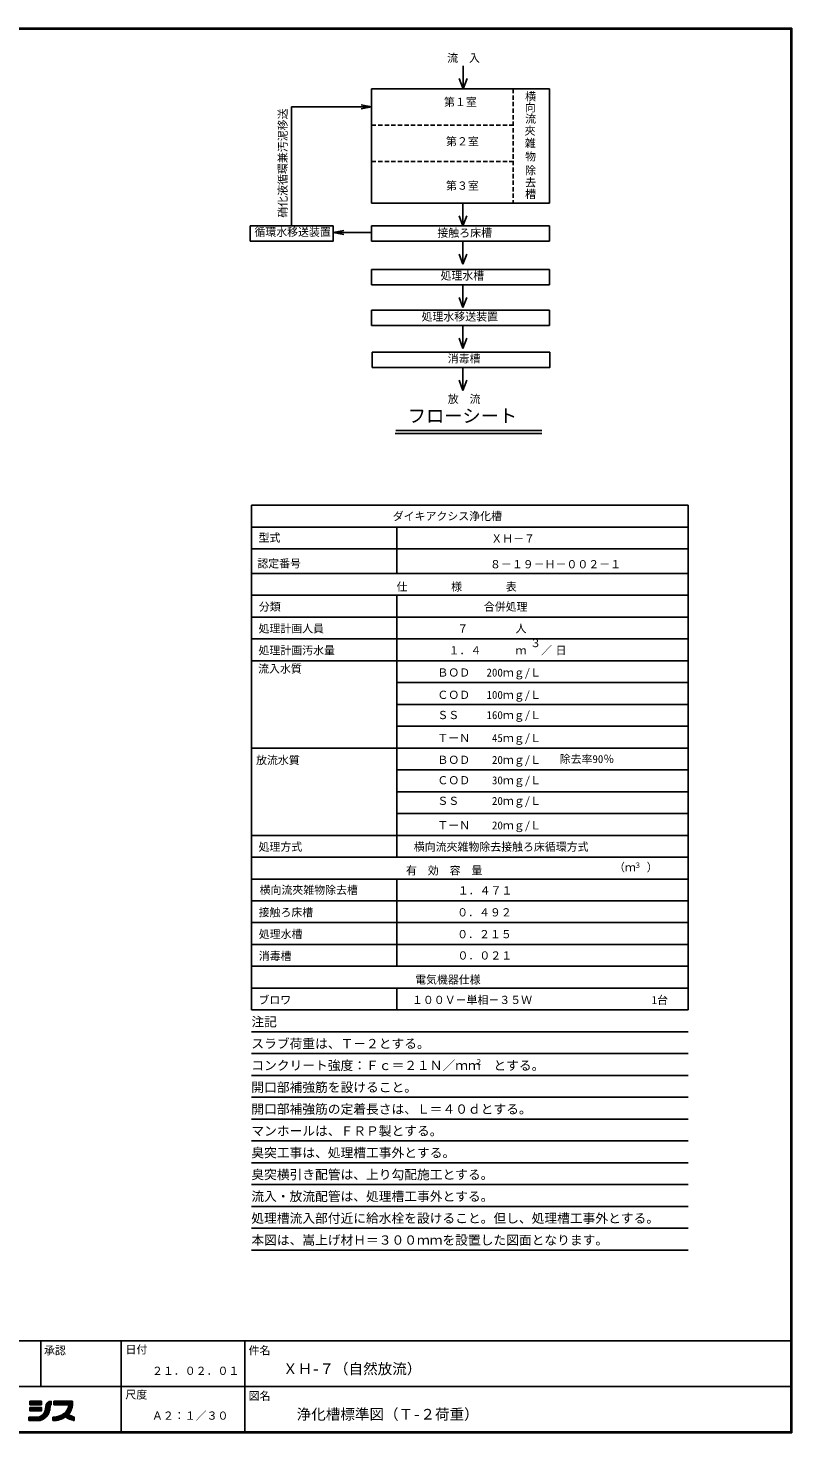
# Model space of a CAD drawing. Units: millimetres, scale not verified. Extents: x -8093 to 8093, y -5792 to 5792.
# Drawn here: x 1799 to 8093, y -5792 to 5792 of the extents above; entities that cross this region are included whole.
import ezdxf
from ezdxf.enums import TextEntityAlignment as Align

# ---------------------------------------------------------------- set-up
doc = ezdxf.new("R2010")
doc.units = ezdxf.units.MM
doc.header["$LTSCALE"] = 30
doc.linetypes.add('DASHED1', pattern=[1.8, 1.2, -0.6])
doc.layers.add('0-0_Axis_waku', color=7, linetype='Continuous', lineweight=25)
doc.layers.add('0-1_00クル-フ-0躯体', color=3, linetype='Continuous', lineweight=25)
doc.styles.add('ＭＳ ゴシック', font='')
doc.styles.get('ＭＳ ゴシック').set_extended_font_data('MS Gothic')

msp = doc.modelspace()

# ---------------------------------------------------------------- linework, layer by layer
at = {"layer": '0-0_Axis_waku'}
for p, q in [((-8093.4, 5792.4), (8093.4, 5792.4)), ((8093.4, -5792.4), (8093.4, 5792.4)), ((-8092.8, 5791.8), (8092.8, 5791.8)), ((-8092.2, 5791.2), (8092.2, 5791.2)), ((-8091.6, 5790.6), (8091.6, 5790.6)), ((-8091, 5790), (8091, 5790)), ((-8090.4, 5789.4), (8090.4, 5789.4)), ((-8089.8, 5788.8), (8089.8, 5788.8)), ((-8089.2, 5788.2), (8089.2, 5788.2)), ((-8088.6, 5787.6), (8088.6, 5787.6)), ((-8088, 5787), (8088, 5787)), ((-8087.4, 5786.4), (8087.4, 5786.4)), ((-8086.8, 5785.8), (8086.8, 5785.8)), ((-8086.2, 5785.2), (8086.2, 5785.2)), ((-8085.6, 5784.6), (8085.6, 5784.6)), ((-8085, 5784), (8085, 5784)), ((8085, -5784), (8085, 5784)), ((8085.6, -5784.6), (8085.6, 5784.6)), ((8086.2, -5785.2), (8086.2, 5785.2)), ((8086.8, -5785.8), (8086.8, 5785.8)), ((8087.4, -5786.4), (8087.4, 5786.4)), ((8088, -5787), (8088, 5787)), ((8088.6, -5787.6), (8088.6, 5787.6)), ((8089.2, -5788.2), (8089.2, 5788.2)), ((8089.8, -5788.8), (8089.8, 5788.8)), ((8090.4, -5789.4), (8090.4, 5789.4)), ((8091, -5790), (8091, 5790)), ((8091.6, -5790.6), (8091.6, 5790.6)), ((8092.2, -5791.2), (8092.2, 5791.2)), ((8092.8, -5791.8), (8092.8, 5791.8)), ((-8085, -5034), (8085, -5034)), ((1904.99, -5409), (1904.99, -5034)), ((2564.99, -5784), (2564.99, -5034)), ((3585, -5784), (3585, -5034)), ((-75.01, -5409), (8085, -5409)), ((1813.76, -5533.08), (1908.53, -5533.08)), ((1813.76, -5539.08), (1908.53, -5539.08)), ((1813.76, -5545.08), (1908.53, -5545.08)), ((1813.76, -5551.08), (1908.53, -5551.08)), ((1813.76, -5557.08), (1908.53, -5557.08)), ((1814.98, -5559.98), (1814.98, -5530.82)), ((1820.98, -5559.98), (1820.98, -5530.82)), ((1826.98, -5559.98), (1826.98, -5530.82)), ((1832.99, -5559.98), (1832.99, -5530.82)), ((1838.99, -5559.98), (1838.99, -5530.82)), ((1844.99, -5559.98), (1844.99, -5530.82)), ((1850.99, -5559.98), (1850.99, -5530.82)), ((1856.99, -5559.98), (1856.99, -5530.82)), ((1862.99, -5559.98), (1862.99, -5530.82)), ((1868.99, -5559.98), (1868.99, -5530.82)), ((1874.99, -5559.98), (1874.99, -5530.82)), ((1880.99, -5559.98), (1880.99, -5530.82)), ((1886.99, -5559.98), (1886.99, -5530.82)), ((1892.99, -5559.98), (1892.99, -5530.82)), ((1898.99, -5559.98), (1898.99, -5530.82)), ((1904.99, -5559.98), (1904.99, -5530.82)), ((1948.63, -5557.08), (1988.72, -5557.08)), ((1951.82, -5551.08), (1988.72, -5551.08)), ((1953, -5549.94), (1953, -5655.33)), ((1956.41, -5545.08), (1988.72, -5545.08)), ((1959, -5542.47), (1959, -5647.52)), ((1963.14, -5539.08), (1988.72, -5539.08)), ((1965, -5537.81), (1965, -5638.02)), ((1971, -5534.57), (1971, -5625.92)), ((1974.84, -5533.08), (1988.72, -5533.08)), ((1977, -5532.42), (1977, -5608.55)), ((1983, -5531.19), (1983, -5565.52)), ((1988.72, -5530.82), (1988.72, -5559.98)), ((2010.59, -5530.82), (2010.59, -5559.98)), ((2010.59, -5533.08), (2163.68, -5533.08)), ((2010.59, -5539.08), (2163.68, -5539.08)), ((2010.59, -5545.08), (2163.68, -5545.08)), ((2010.59, -5551.08), (2163.68, -5551.08)), ((2010.59, -5557.08), (2163.64, -5557.08)), ((2010.59, -5559.98), (2134.52, -5559.98)), ((2012.98, -5559.98), (2012.98, -5530.82)), ((2018.98, -5559.98), (2018.98, -5530.82)), ((2024.98, -5559.98), (2024.98, -5530.82)), ((2030.98, -5559.98), (2030.98, -5530.82)), ((2036.98, -5559.98), (2036.98, -5530.82)), ((2042.98, -5559.98), (2042.98, -5530.82)), ((2048.98, -5559.98), (2048.98, -5530.82)), ((2054.98, -5559.98), (2054.98, -5530.82)), ((2060.98, -5559.98), (2060.98, -5530.82)), ((2066.98, -5559.98), (2066.98, -5530.82)), ((2072.98, -5559.98), (2072.98, -5530.82)), ((2078.98, -5559.98), (2078.98, -5530.82)), ((2084.98, -5559.98), (2084.98, -5530.82)), ((2090.98, -5559.98), (2090.98, -5530.82)), ((2096.99, -5559.98), (2096.99, -5530.82)), ((2102.99, -5559.98), (2102.99, -5530.82)), ((2108.99, -5559.98), (2108.99, -5530.82)), ((2114.99, -5559.98), (2114.99, -5530.82)), ((2120.99, -5559.98), (2120.99, -5530.82)), ((2126.99, -5559.98), (2126.99, -5530.82)), ((2132.99, -5559.98), (2132.99, -5530.82)), ((2138.99, -5629.92), (2138.99, -5530.82)), ((2144.99, -5621.45), (2144.99, -5530.82)), ((2150.99, -5611.13), (2150.99, -5530.82)), ((2156.99, -5597.48), (2156.99, -5530.82)), ((1806.47, -5662.04), (1806.47, -5691.2)), ((1806.47, -5662.04), (1879.37, -5662.04)), ((1806.47, -5665.08), (1943.73, -5665.08)), ((1806.47, -5671.08), (1936.67, -5671.08)), ((1808.98, -5662.04), (1808.98, -5691.2)), ((1813.76, -5587.08), (1908.53, -5587.08)), ((1813.76, -5593.08), (1908.53, -5593.08)), ((1813.76, -5599.08), (1908.53, -5599.08)), ((1813.76, -5605.08), (1908.53, -5605.08)), ((1814.98, -5611.01), (1814.98, -5581.85)), ((1814.98, -5662.04), (1814.98, -5691.2)), ((1820.98, -5611.01), (1820.98, -5581.85)), ((1820.98, -5662.04), (1820.98, -5691.2)), ((1826.98, -5611.01), (1826.98, -5581.85)), ((1826.98, -5662.04), (1826.98, -5691.2)), ((1832.99, -5611.01), (1832.99, -5581.85)), ((1832.99, -5662.04), (1832.99, -5691.2)), ((1838.99, -5611.01), (1838.99, -5581.85)), ((1838.99, -5662.04), (1838.99, -5691.2)), ((1844.99, -5611.01), (1844.99, -5581.85)), ((1844.99, -5662.04), (1844.99, -5691.2)), ((1850.99, -5611.01), (1850.99, -5581.85)), ((1850.99, -5662.04), (1850.99, -5691.2)), ((1856.99, -5611.01), (1856.99, -5581.85)), ((1856.99, -5662.04), (1856.99, -5691.2)), ((1862.99, -5611.01), (1862.99, -5581.85)), ((1862.99, -5662.04), (1862.99, -5691.2)), ((1868.99, -5611.01), (1868.99, -5581.85)), ((1868.99, -5662.04), (1868.99, -5691.2)), ((1874.99, -5611.01), (1874.99, -5581.85)), ((1874.99, -5662.04), (1874.99, -5691.2)), ((1880.99, -5611.01), (1880.99, -5581.85)), ((1880.99, -5662.04), (1880.99, -5691.2)), ((1886.99, -5611.01), (1886.99, -5581.85)), ((1886.99, -5662.04), (1886.99, -5691.2)), ((1892.99, -5611.01), (1892.99, -5581.85)), ((1892.99, -5660.13), (1892.99, -5690.15)), ((1896.29, -5659.08), (1949.7, -5659.08)), ((1898.99, -5611.01), (1898.99, -5581.85)), ((1898.99, -5658.03), (1898.99, -5689.02)), ((1904.99, -5611.01), (1904.99, -5581.85)), ((1904.99, -5655.09), (1904.99, -5687.46)), ((1908.29, -5653.08), (1954.84, -5653.08)), ((1910.99, -5651.2), (1910.99, -5685.46)), ((1916.06, -5647.08), (1959.3, -5647.08)), ((1916.99, -5646.22), (1916.99, -5682.98)), ((1921.98, -5641.08), (1963.21, -5641.08)), ((1922.99, -5639.9), (1922.99, -5680)), ((1926.74, -5635.08), (1966.62, -5635.08)), ((1928.99, -5631.78), (1928.99, -5676.48)), ((1930.68, -5629.08), (1969.59, -5629.08)), ((1933.66, -5623.08), (1972.57, -5623.08)), ((1935, -5620.94), (1935, -5672.35)), ((1936.63, -5617.08), (1974.41, -5617.08)), ((1939.61, -5611.08), (1976.3, -5611.08)), ((1941, -5604.57), (1941, -5667.53)), ((1942.35, -5599.08), (1979.15, -5599.08)), ((1942.58, -5605.08), (1977.87, -5605.08)), ((1943.49, -5593.08), (1980.14, -5593.08)), ((1944.3, -5587.08), (1980.84, -5587.08)), ((1944.8, -5581.08), (1981.27, -5581.08)), ((1944.98, -5575.08), (1981.43, -5575.08)), ((1945.32, -5569.08), (1981.97, -5569.08)), ((1946.51, -5563.08), (1984.23, -5563.08)), ((1947, -5561.43), (1947, -5661.91)), ((2003.3, -5662.03), (2003.3, -5691.18)), ((2003.3, -5665.08), (2099.31, -5665.08)), ((2003.3, -5671.08), (2088.62, -5671.08)), ((2006.97, -5691.15), (2006.97, -5661.99)), ((2012.98, -5690.94), (2012.98, -5661.75)), ((2018.98, -5690.55), (2018.98, -5661.3)), ((2024.98, -5689.98), (2024.98, -5660.62)), ((2030.98, -5689.21), (2030.98, -5659.73)), ((2034.61, -5659.08), (2170.55, -5659.08)), ((2036.98, -5688.26), (2036.98, -5658.61)), ((2042.98, -5687.1), (2042.98, -5657.25)), ((2048.98, -5685.75), (2048.98, -5655.64)), ((2054.98, -5684.18), (2054.98, -5653.78)), ((2057.03, -5653.08), (2154.6, -5653.08)), ((2060.98, -5682.4), (2060.98, -5651.64)), ((2066.98, -5680.4), (2066.98, -5649.2)), ((2071.67, -5647.08), (2142.63, -5647.08)), ((2072.98, -5678.15), (2072.98, -5646.45)), ((2078.98, -5675.66), (2078.98, -5643.34)), ((2082.94, -5641.08), (2132.96, -5641.08)), ((2084.98, -5672.89), (2084.98, -5639.84)), ((2090.98, -5669.84), (2090.98, -5635.9)), ((2092.14, -5635.08), (2134.81, -5635.08)), ((2096.99, -5666.47), (2096.99, -5631.43)), ((2099.86, -5629.08), (2139.64, -5629.08)), ((2102.99, -5662.76), (2102.99, -5626.34)), ((2106.43, -5623.08), (2143.92, -5623.08)), ((2108.99, -5659.44), (2108.99, -5620.46)), ((2112.06, -5617.08), (2147.7, -5617.08)), ((2114.99, -5663.89), (2114.99, -5613.55)), ((2116.71, -5665.08), (2178.26, -5665.08)), ((2116.88, -5611.08), (2151.02, -5611.08)), ((2120.99, -5667.91), (2120.99, -5605.11)), ((2121.01, -5605.08), (2153.91, -5605.08)), ((2124.51, -5599.08), (2156.39, -5599.08)), ((2126.17, -5671.08), (2178.26, -5671.08)), ((2126.99, -5671.55), (2126.99, -5594.06)), ((2127.43, -5593.08), (2158.49, -5593.08)), ((2129.81, -5587.08), (2160.22, -5587.08)), ((2131.69, -5581.08), (2161.59, -5581.08)), ((2132.99, -5674.86), (2132.99, -5575.53)), ((2133.07, -5575.08), (2162.61, -5575.08)), ((2134, -5569.08), (2163.3, -5569.08)), ((2134.46, -5563.08), (2163.64, -5563.08)), ((2138.99, -5677.86), (2138.99, -5644.96)), ((2150.99, -5683.08), (2150.99, -5651.42)), ((2156.99, -5683.08), (2156.99, -5654.11)), ((2162.99, -5683.08), (2162.99, -5656.49)), ((2168.99, -5683.08), (2168.99, -5658.58)), ((2174.99, -5683.08), (2174.99, -5660.4)), ((2178.26, -5661.28), (2178.26, -5691.2)), ((8093.4, -5792.4), (-8093.4, -5792.4)), ((8092.8, -5791.8), (-8092.8, -5791.8)), ((8092.2, -5791.2), (-8092.2, -5791.2)), ((8091.6, -5790.6), (-8091.6, -5790.6)), ((8091, -5790), (-8091, -5790)), ((8090.4, -5789.4), (-8090.4, -5789.4)), ((8089.8, -5788.8), (-8089.8, -5788.8)), ((8089.2, -5788.2), (-8089.2, -5788.2)), ((8088.6, -5787.6), (-8088.6, -5787.6)), ((8088, -5787), (-8088, -5787)), ((8087.4, -5786.4), (-8087.4, -5786.4)), ((8086.8, -5785.8), (-8086.8, -5785.8)), ((8086.2, -5785.2), (-8086.2, -5785.2)), ((8085.6, -5784.6), (-8085.6, -5784.6)), ((-8085, -5784), (8085, -5784)), ((1806.47, -5677.08), (1928.04, -5677.08)), ((1806.47, -5683.08), (1916.78, -5683.08)), ((1806.47, -5689.08), (1898.73, -5689.08)), ((1806.47, -5691.2), (1879.37, -5691.2)), ((2003.3, -5677.08), (2075.64, -5677.08)), ((2003.3, -5683.08), (2058.79, -5683.08)), ((2003.3, -5689.08), (2031.91, -5689.08)), ((2137.37, -5677.08), (2178.26, -5677.08)), ((2151.14, -5683.08), (2178.26, -5683.08)), ((2169.55, -5689.08), (2178.26, -5689.08))]:
    msp.add_line(p, q, dxfattribs=at)
for points in [[(1813.76, -5530.82), (1813.76, -5559.98), (1908.53, -5559.98), (1908.53, -5530.82)], [(1813.76, -5581.85), (1813.76, -5611.01), (1908.53, -5611.01), (1908.53, -5581.85)]]:
    msp.add_lwpolyline(points, close=True, dxfattribs=at)
msp.add_lwpolyline([(2010.59, -5530.82), (2163.68, -5530.82), (2163.68, -5559.98)], dxfattribs=at)
msp.add_arc((1988.72, -5574.56), 43.74, 90, 180, dxfattribs=at)
for centre, major_axis, ratio, start_param, end_param in [((1988.72, -5574.56), (0, 14.58), 0.5, 6.28318531, 7.85398163), ((2003.3, -5559.98), (131.22, 0), 0.7777, 4.71238898, 6.28318531), ((2003.3, -5559.98), (160.38, 0), 0.8181, 5.63139048, 6.28318531), ((1879.37, -5574.56), (0, 87.48), 0.75, 3.14159265, 4.71238898), ((1879.37, -5574.56), (0, 116.64), 0.875, 3.14159265, 4.71238898), ((2003.3, -5559.98), (160.38, 0), 0.8181, 4.71238898, 5.42754547), ((2219.57, -5564.42), (-160.38, 0), 0.8181, 0.80544324, 1.31023957), ((2219.57, -5564.42), (-131.22, 0), 0.7777, 0.82774402, 1.25047957)]:
    msp.add_ellipse(centre, major_axis=major_axis, ratio=ratio, start_param=start_param, end_param=end_param, dxfattribs=at)
at = {"layer": '0-1_00クル-フ-0躯体'}
for p, q in [((5384.16, 5480.56), (5384.16, 5291.56)), ((5352, 5375.56), (5384.16, 5291.56)), ((5416.31, 5375.56), (5384.16, 5291.56)), ((4630, 4349.46), (4630, 5291.56)), ((4630, 5291.56), (6094.41, 5291.42)), ((6094.91, 5290.92), (6094.91, 4349.82)), ((3970.73, 5142.24), (3970.73, 4160.46)), ((4630, 5142.24), (4543.06, 5125.93)), ((4630, 4349.46), (6094.41, 4349.32)), ((5382.44, 4349.46), (5382.44, 4160.47)), ((5350.29, 4244.46), (5382.44, 4160.47)), ((5414.6, 4244.46), (5382.44, 4160.47)), ((3628.43, 4160.46), (3628.43, 4034.47)), ((3628.43, 4160.46), (4313.03, 4160.46)), ((4313.03, 4107.07), (4399.97, 4123.38)), ((4630, 4160.46), (4630, 4034.47)), ((4630, 4160.46), (6094.76, 4160.46)), ((6094.76, 4160.46), (6094.76, 4034.47)), ((6094.76, 4034.47), (4630, 4034.47)), ((5382.44, 4034.47), (5382.44, 3845.47)), ((5350.29, 3929.47), (5382.44, 3845.47)), ((5414.6, 3929.47), (5382.44, 3845.47)), ((4630, 3802.22), (4630, 3676.23)), ((4630, 3802.22), (6094.76, 3802.22)), ((6094.76, 3802.22), (6094.76, 3676.23)), ((6094.76, 3676.23), (4630, 3676.23)), ((5382.44, 3676.22), (5382.44, 3487.23)), ((5350.29, 3571.23), (5382.44, 3487.23)), ((5414.6, 3571.23), (5382.44, 3487.23)), ((4630, 3465.91), (4630, 3339.92)), ((4630, 3465.91), (6094.76, 3465.91)), ((6094.76, 3465.91), (6094.76, 3339.92)), ((6094.76, 3339.92), (4630, 3339.92)), ((5382.44, 3339.91), (5382.44, 3150.91)), ((5350.29, 3234.92), (5382.44, 3150.91)), ((5414.6, 3234.92), (5382.44, 3150.91)), ((4634.74, 3119.55), (4634.74, 2993.56)), ((4634.74, 3119.55), (6099.5, 3119.55)), ((5382.44, 2993.55), (5382.44, 2804.55)), ((5350.29, 2888.56), (5382.44, 2804.55)), ((5414.6, 2888.56), (5382.44, 2804.55)), ((6032.63, 2449.58), (4825.24, 2449.58)), ((6031.77, 2473.58), (4830.85, 2473.58)), ((3638.95, 1857.46), (7238.95, 1857.46)), ((3638.95, 1295.33), (3638.95, 1857.46)), ((7238.95, 1857.46), (7238.95, 1295.33)), ((3638.95, 1677.46), (7238.95, 1677.46)), ((4838.95, 1677.46), (4838.95, 1295.33)), ((7238.95, 1497.46), (3638.95, 1497.46)), ((3638.95, 1295.33), (7238.95, 1295.33)), ((3638.96, -2304.67), (3638.95, 1295.33)), ((7238.95, 1295.33), (7238.96, -2304.67)), ((3638.95, 1115.33), (7238.95, 1115.33)), ((4838.95, 1115.33), (4838.95, -1044.67)), ((3638.95, 935.33), (7238.95, 935.33)), ((3638.95, 755.33), (7238.95, 755.33)), ((3638.95, 575.33), (7238.95, 575.33)), ((4838.95, 395.33), (7238.95, 395.33)), ((4838.95, 215.33), (7238.95, 215.33)), ((4838.95, 35.33), (7238.95, 35.33)), ((3638.95, -144.67), (7238.95, -144.67)), ((4838.95, -324.68), (7238.95, -324.68)), ((4838.95, -504.67), (7238.95, -504.67)), ((4838.95, -684.68), (7238.95, -684.68)), ((3638.94, -864.68), (7238.95, -864.68)), ((7238.94, -1044.67), (3638.94, -1044.67)), ((3638.94, -1224.67), (7238.94, -1224.67)), ((4838.94, -1224.67), (4838.95, -1944.67)), ((3638.94, -1404.67), (7238.94, -1404.67)), ((3638.94, -1584.67), (7238.94, -1584.67)), ((3638.94, -1764.67), (7238.94, -1764.67)), ((3638.94, -1944.67), (7238.94, -1944.67)), ((3638.96, -2124.67), (7238.96, -2124.67)), ((4838.96, -2124.67), (4838.96, -2304.67)), ((7238.96, -2304.67), (3638.96, -2304.67)), ((7238.96, -2484.67), (3638.96, -2484.67)), ((7238.96, -2664.67), (3638.96, -2664.67)), ((7238.96, -2844.68), (3638.96, -2844.68)), ((7238.96, -3024.68), (3638.96, -3024.68)), ((7238.96, -3204.68), (3638.96, -3204.68)), ((7238.96, -3384.68), (3638.96, -3384.68)), ((7238.96, -3564.68), (3638.96, -3564.68)), ((7238.96, -3744.68), (3638.96, -3744.68)), ((7238.96, -3924.68), (3638.96, -3924.68)), ((7238.96, -4104.68), (3638.96, -4104.68)), ((7238.96, -4284.69), (3638.96, -4284.69))]:
    msp.add_line(p, q, dxfattribs=at)
at = {"layer": '0-1_00クル-フ-0躯体', "linetype": 'DASHED1'}
for p, q in [((5795.27, 5291.42), (5795.27, 4349.32)), ((4630, 4991.56), (5795.27, 4991.42)), ((4630, 4691.56), (5795.27, 4691.42))]:
    msp.add_line(p, q, dxfattribs=at)
at = {"layer": '0-1_00クル-フ-0躯体'}
for points in [[(3970.73, 5142.24), (4630, 5142.24), (4543.06, 5158.54)], [(4313.03, 4160.46), (4313.03, 4034.47), (3628.43, 4034.47)], [(4630, 4107.07), (4313.03, 4107.07), (4399.97, 4090.77)], [(6099.5, 3119.55), (6099.5, 2993.56), (4634.74, 2993.56)]]:
    msp.add_lwpolyline(points, dxfattribs=at)
for centre, start, end in [((6094.41, 5290.92), 0, 90), ((6094.41, 4349.82), 270, 0)]:
    msp.add_arc(centre, 0.5, start, end, dxfattribs=at)

# ---------------------------------------------------------------- texts
at = {"layer": '0-0_Axis_waku', "style": 'ＭＳ ゴシック'}
for s, height, p in [('承認', 65.98, (1930.21, -5165.38)), ('日付', 65.98, (2601.79, -5157.94)), ('件名', 65.98, (3616.47, -5165.38)), ('ＸＨ-７（自然放流）', 87.98, (3900, -5334)), ('２１．０２．０１', 65.98, (2819.99, -5334)), ('尺度', 65.98, (2600.31, -5529.85)), ('図名', 65.98, (3616.47, -5540.38)), ('Ａ２：１／３０', 65.98, (2819.99, -5703.49)), ('浄化槽標準図（Ｔ-２荷重）', 87.98, (4012.33, -5709))]:
    msp.add_text(s, height=height, dxfattribs=at).set_placement(p, align=Align.BOTTOM_LEFT)
at = {"layer": '0-1_00クル-フ-0躯体', "color": 4, "style": 'ＭＳ ゴシック'}
for s, height, p in [('流\u3000入', 65.98, (5252.31, 5492.38)), ('第１室', 65.98, (5226.76, 5129.84)), ('横', 65.98, (5894.95, 5175.22)), ('向', 65.98, (5892.8, 5084.45)), ('夾', 65.98, (5890.64, 4892.23)), ('流', 65.98, (5894.95, 4991.71)), ('第２室', 65.98, (5243.32, 4805.2)), ('雑', 65.98, (5892.8, 4790.6)), ('物', 65.98, (5894.95, 4680.07)), ('除', 65.98, (5894.95, 4565.77)), ('第３室', 65.98, (5243.32, 4439.71)), ('去', 65.98, (5894.95, 4466.56)), ('槽', 65.98, (5894.95, 4371.01)), ('循環水移送装置', 65.98, (3664.02, 4057.72)), ('接触ろ床槽', 65.98, (5172.06, 4050.87)), ('処理水槽', 65.98, (5197.76, 3697.77)), ('処理水移送装置', 65.98, (5041.33, 3359.74)), ('消毒槽', 65.98, (5257.23, 3014.08)), ('放\u3000流', 65.98, (5257.59, 2681.04)), ('フローシート', 110, (4928.45, 2506.98)), ('ダイキアクシス浄化槽\u3000', 65.98, (4804.14, 1714.27)), ('型式', 65.98, (3698.58, 1536.68)), ('ＸＨ－７', 65.98, (5616.24, 1530.02)), ('認定番号', 65.98, (3687.96, 1324.35)), ('８－１９－Ｈ－００２－１', 65.98, (5605.63, 1317.7)), ('仕\u3000\u3000\u3000\u3000様\u3000\u3000\u3000\u3000表', 65.98, (4835.35, 1132.73)), ('分類', 65.98, (3700.75, 967.73)), ('合併処理', 65.98, (5554.75, 967.73)), ('処理計画人員\u3000', 65.98, (3697.75, 787.73)), ('７', 65.98, (5336.35, 787.73)), ('人', 65.98, (5816.35, 787.73)), ('処理計画汚水量', 65.98, (3697.75, 607.73)), ('３', 65.98, (5936.35, 667.73)), ('／', 65.98, (6026.35, 607.73)), ('日', 65.98, (6146.35, 607.73)), ('１．４', 65.98, (5264.14, 607.73)), ('ｍ', 65.98, (5816.35, 607.73)), ('流入水質', 65.98, (3694.47, 456.32)), ('ＢＯＤ\u3000 200ｍｇ/Ｌ', 65.98, (5171.9, 424.74)), ('ＣＯＤ\u3000 100ｍｇ/Ｌ', 65.98, (5171.9, 240.68)), ('ＳＳ\u3000\u3000 160ｍｇ/Ｌ', 65.98, (5171.9, 74.14)), ('ＴーＮ \u3000 45ｍｇ/Ｌ', 65.98, (5171.9, -115.26)), ('放流水質', 65.98, (3677.64, -297.83)), ('ＢＯＤ\u3000\u300020ｍｇ/Ｌ', 65.98, (5171.9, -295.27)), ('除去率90％', 65.98, (6179.62, -288.33)), ('ＣＯＤ\u3000\u300030ｍｇ/Ｌ', 65.98, (5171.9, -463.77)), ('ＳＳ\u3000\u3000\u300020ｍｇ/Ｌ', 65.98, (5171.9, -633.46)), ('ＴーＮ\u3000\u300020ｍｇ/Ｌ', 65.98, (5171.9, -835.27)), ('処理方式\u3000\u3000\u3000', 65.98, (3697.74, -1012.27)), ('横向流夾雑物除去接触ろ床循環方式', 65.98, (4977.58, -1012.27)), ('有\u3000効\u3000容\u3000量', 65.98, (4912.74, -1207.27)), ('（ｍ\u3000）', 65.98, (6627.38, -1181.5)), ('３', 43.99, (6791.54, -1147.07)), ('横向流夾雑物除去槽', 65.98, (3706.86, -1367.97)), ('１．４７１', 65.98, (5339.88, -1372.27)), ('接触ろ床槽', 65.98, (3698.94, -1552.28)), ('０．４９２', 65.98, (5335.02, -1553)), ('処理水槽', 65.98, (3700.14, -1732.28)), ('０．２１５', 65.98, (5335.02, -1733)), ('消毒槽', 65.98, (3700.14, -1912.27)), ('０．０２１', 65.98, (5337.78, -1908.94)), ('電気機器仕様', 65.98, (4988.36, -2107.27)), ('ブロワ', 65.98, (3697.16, -2275.27)), ('１００Ｖ－単相－３５Ｗ', 65.98, (4962.26, -2275.27)), ('1台', 65.98, (6938.06, -2275.27)), ('注記', 76.98, (3638.96, -2463.48)), ('スラブ荷重は、Ｔ－２とする。', 76.98, (3638.96, -2643.48)), ('コンクリート強度：Ｆｃ＝２１Ｎ／ｍｍ\u3000とする。', 76.98, (3638.96, -2823.48)), ('２', 43.99, (5482.06, -2767.73)), ('開口部補強筋を設けること。', 76.98, (3638.96, -3003.48)), ('開口部補強筋の定着長さは、Ｌ＝４０ｄとする。', 76.98, (3638.96, -3183.48)), ('マンホールは、ＦＲＰ製とする。', 76.98, (3638.96, -3363.48)), ('臭突工事は、処理槽工事外とする。', 76.98, (3638.96, -3543.49)), ('臭突横引き配管は、上り勾配施工とする。', 76.98, (3638.96, -3723.49)), ('流入・放流配管は、処理槽工事外とする。', 76.98, (3638.96, -3903.49)), ('処理槽流入部付近に給水栓を設けること。但し、処理槽工事外とする。', 76.98, (3638.96, -4083.49)), ('本図は、嵩上げ材Ｈ＝３００ｍｍを設置した図面となります。', 76.98, (3638.96, -4263.49))]:
    msp.add_text(s, height=height, dxfattribs=at).set_placement(p, align=Align.BOTTOM_LEFT)
msp.add_text('硝化液循環兼汚泥移送', height=65.98, rotation=90, dxfattribs=at).set_placement((3951.27, 4228.92), align=Align.BOTTOM_LEFT)

doc.saveas('drawing.dxf')
